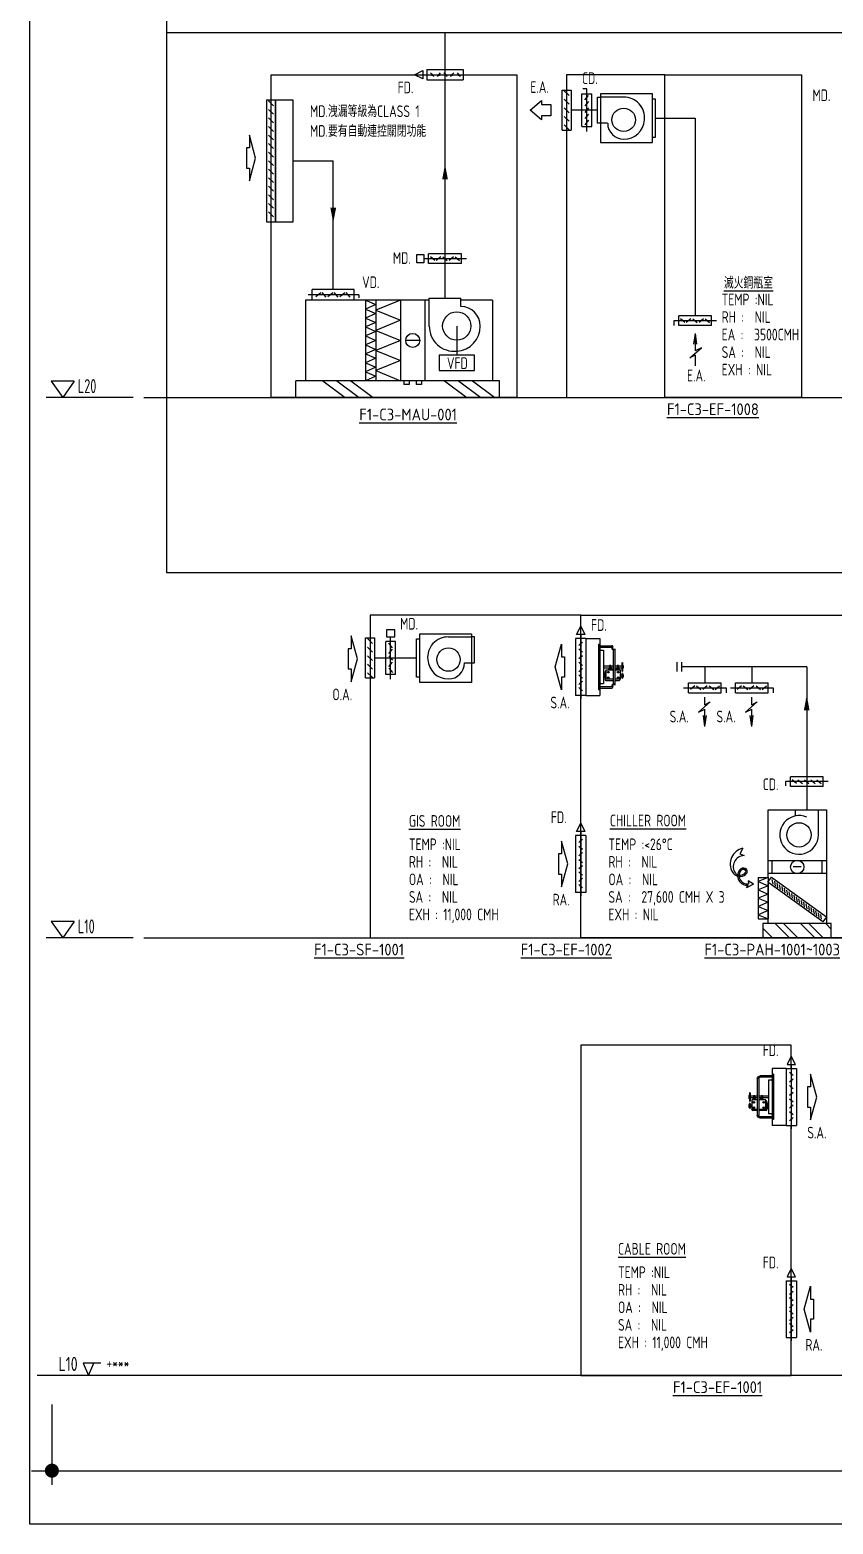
# Model space of a CAD drawing. Extents: x 41366 to 42076, y 84937 to 85507.
# Drawn here: x 41365.6 to 41537.2, y 84936.7 to 85256.1 of the extents above; entities that cross this region are included whole.
import ezdxf
from ezdxf.enums import TextEntityAlignment as Align

# ---------------------------------------------------------------- set-up
doc = ezdxf.new("R2010")
doc.units = 0
doc.header["$LTSCALE"] = 10
for name, color, linetype in [('7-F-TX', 2, 'Continuous'), ('A-DETL-01', 1, 'Continuous'), ('ARROW', 91, 'Continuous'), ('ARROW-1', 12, 'Continuous'), ('E-RS-TXT', 3, 'Continuous'), ('G-ANNO-DIM', 2, 'Continuous'), ('G-ANNO-NPLT', 1, 'Continuous'), ('G-ANNO-TEXT', 3, 'Continuous'), ('M-DETL-22', 22, 'Continuous'), ('M-DUCT', 6, 'Continuous'), ('M-DUCT-DAPR', 3, 'Continuous'), ('M-DUCT-FLOW', 2, 'Continuous'), ('M-EQPM-FFU', 3, 'Continuous'), ('M-EXHS-DAPR', 2, 'Continuous'), ('M-EXHS-EQPM', 3, 'Continuous'), ('M-EXHS-TEXT', 4, 'Continuous'), ('M-HVAC-EQPM', 22, 'Continuous'), ('M-HVAC-EQPM-TEXT', 4, 'Continuous'), ('M-HVAC-TEXT', 4, 'Continuous'), ('M-MA-DUCT', 150, 'Continuous'), ('SL', 1, 'Continuous')]:
    doc.layers.add(name, color=color, linetype=linetype)
doc.styles.add('AA-TXT', font='isocp.shx', dxfattribs={"width": 0.8, "bigfont": 'chineset.shx'})
doc.styles.add('STDTEXT', font='isocp.shx', dxfattribs={"bigfont": 'chineset.shx'})

# ---------------------------------------------------------------- blocks, each defined once
blk = doc.blocks.new('RISER-TXT')
at = {"layer": 'G-ANNO-TEXT'}
for p, q in [((-1.15, 2.64), (0, 0)), ((2.6, 2.64), (-1.15, 2.64)), ((0, 0), (1.15, 2.64))]:
    blk.add_line(p, q, dxfattribs=at)
at = {"layer": 'G-ANNO-TEXT', "style": 'AA-TXT', "width": 0.8}
blk.add_attdef('LEVEL', text='', height=3, dxfattribs=at).set_placement((-2.33, 0.96), align=Align.RIGHT)
blk.add_attdef('HIGEHT', (3.82, 1.42), '', height=2.5, dxfattribs=at)
blk = doc.blocks.new('_Dot')
at = {"color": 0, "linetype": 'ByBlock', "lineweight": -2}
blk.add_line((-0.5, 0), (-1, 0), dxfattribs=at)
at = {"color": 0, "linetype": 'ByBlock', "const_width": 0.5}
blk.add_lwpolyline([(-0.25, 0, 1), (0.25, 0, 1)], format="xyb", close=True, dxfattribs=at)
blk = doc.blocks.new('0-S')
at = {"layer": 'M-EXHS-EQPM', "color": 1}
blk.add_lwpolyline([(0, 0), (-291, -79), (-129, -79), (-129, -118), (129, -118), (129, -79), (291, -79), (0, 0)], dxfattribs=at)
blk = doc.blocks.new('VDD')
at = {"layer": 'M-DETL-22'}
for p, q in [((-31.4, -9.4), (-44.9, -20.6)), ((-13.3, -20.6), (-26.8, -9.4)), ((-6.7, -20.6), (6.7, -9.4)), ((25.7, -20.6), (12.3, -9.4)), ((30.9, -20.6), (44.3, -9.4))]:
    blk.add_line(p, q, dxfattribs=at)
at = {"layer": 'M-DETL-22', "const_width": 1.8}
for points in [[(-39.1, -15, 1), (-37.3, -15, 1)], [(-20.9, -15, 1), (-19.1, -15, 1)], [(-0.9, -15, 1), (0.9, -15, 1)], [(18.1, -15, 1), (19.9, -15, 1)], [(36.7, -15, 1), (38.5, -15, 1)]]:
    blk.add_lwpolyline(points, format="xyb", close=True, dxfattribs=at)
at = {"layer": 'M-EXHS-DAPR'}
for p, q in [((-65, -15), (-65, 0)), ((50, 0), (-50, 0)), ((-50, 0), (-50, -30)), ((50, 0), (50, -30)), ((65, -15), (-65, -15)), ((50, -30), (-50, -30))]:
    blk.add_line(p, q, dxfattribs=at)
blk = doc.blocks.new('A$C736A3C6C')
at = {"layer": 'M-DUCT-FLOW'}
for p, q in [((0.52, 5.56), (0.92, 4.24)), ((0.92, 4.24), (1.82, 4.63)), ((7.59, 1.7), (6.25, 1.4)), ((6.25, 1.4), (6.74, 1.01)), ((7.04, 0.12), (6.92, 0.78)), ((7.59, 1.7), (7.04, 0.12))]:
    blk.add_line(p, q, dxfattribs=at)
for centre, radius, start, end in [((3.49, 3.72), 3.49, 148.2926, 255.3353), ((3.57, 2.99), 2.39, 136.7685, 260.7009), ((3.02, 2.46), 2.16, 258.9818, 296.2087), ((3.29, 1.52), 0.897, 263.2815, 301.704), ((4.51, 1.86), 1.18, 115.8626, 185.408), ((5.33, 2.01), 2.01, 187.3911, 322.1263), ((4.51, 1.86), 0.873, 118.7221, 185.408), ((5.34, 2.01), 1.72, 187.6123, 324.6917), ((4.14, 2.12), 0.813, 349.909, 100.4542), ((2.91, 2.28), 1.75, 308.9353, 351.6708), ((4.14, 2.12), 0.506, 349.4581, 95.925), ((2.91, 2.28), 2.05, 309.7232, 351.5183)]:
    blk.add_arc(centre, radius, start, end, dxfattribs=at)
blk = doc.blocks.new('MOI')
blk.add_lwpolyline([(44.2, 12), (44.2, -12), (24.2, -12), (24.2, -20.8), (0, 0), (24.2, 20.8), (24.2, 12)], close=True)

msp = doc.modelspace()

# ---------------------------------------------------------------- hatches: boundary and pattern name
at = {"layer": 'M-DUCT-FLOW'}
h = msp.add_hatch(dxfattribs=at)
h.set_pattern_fill('ANSI32', color=256, scale=0.4, style=0)
h.set_pattern_definition([(135, (41606.1764, 84791.5064), (2.694077, 2.694077), []), (135, (41604.3804, 84791.5064), (2.694077, 2.694077), [])])
h.paths.add_polyline_path([(41536.8, 85065.04), (41522.2, 85065.04), (41522.2, 85062), (41536.8, 85062)])

# ---------------------------------------------------------------- linework, layer by layer
at = {"color": 2}
for p, q in [((41370.27, 84962.28), (41370.27, 84945.11)), ((41365.92, 84948.11), (42058.53, 84948.11))]:
    msp.add_line(p, q, dxfattribs=at)
at = {"layer": '7-F-TX'}
for p, q in [((41375.03, 85180.99), (41370.13, 85180.99)), ((41370.13, 85180.99), (41372.58, 85177.5)), ((41375.03, 85180.99), (41372.58, 85177.5)), ((41375.03, 85065.49), (41370.13, 85065.49)), ((41370.13, 85065.49), (41372.58, 85062)), ((41375.03, 85065.49), (41372.58, 85062))]:
    msp.add_line(p, q, dxfattribs=at)
at = {"layer": 'A-DETL-01', "linetype": 'Continuous'}
msp.add_line((42066.44, 84968.46), (41367.1, 84968.46), dxfattribs=at)
at = {"layer": 'ARROW'}
for points in [[(41454.27, 85224.14, 1.22, 0, 0), (41454.27, 85227.38, 0, 0, 0)], [(41430.38, 85218.05, 1.22, 0, 0), (41430.38, 85214.81, 0, 0, 0)], [(41531.55, 85110.61, 1.22, 0, 0), (41531.55, 85113.92, 0, 0, 0)]]:
    msp.add_lwpolyline(points, format="xyseb", dxfattribs=at)
at = {"layer": 'DEFPOINTS', "color": 1}
msp.add_lwpolyline([(41365.57, 85507.15), (42076.35, 85507.15), (42076.35, 84936.69), (41365.57, 84936.69)], close=True, dxfattribs=at)
at = {"layer": 'G-ANNO-DIM', "linetype": 'Continuous'}
for p, q in [((41387.6, 85177.5), (41369.07, 85177.5)), ((41387.6, 85177.5), (41369.07, 85177.5)), ((41387.6, 85062), (41369.07, 85062)), ((41387.6, 85062), (41369.07, 85062))]:
    msp.add_line(p, q, dxfattribs=at)
at = {"layer": 'G-ANNO-NPLT'}
for p, q in [((41389.94, 85177.5), (42069.23, 85177.5)), ((41389.94, 85062), (42066.44, 85062))]:
    msp.add_line(p, q, dxfattribs=at)
at = {"layer": 'M-DETL-22'}
for p, q in [((41452.07, 85206.79), (41451.13, 85207.58)), ((41453.34, 85207.58), (41452.4, 85206.79)), ((41453.8, 85207.58), (41454.74, 85206.79)), ((41456.07, 85207.58), (41455.13, 85206.79)), ((41456.43, 85207.58), (41457.37, 85206.79)), ((41443.03, 85124.02), (41442.24, 85124.96)), ((41442.24, 85122.76), (41443.03, 85123.7)), ((41442.24, 85122.29), (41443.03, 85121.35)), ((41442.24, 85120.02), (41443.03, 85120.96)), ((41442.24, 85119.66), (41443.03, 85118.72))]:
    msp.add_line(p, q, dxfattribs=at)
at = {"layer": 'M-DETL-22', "const_width": 0.126}
for points in [[(41451.54, 85207.18, -1), (41451.66, 85207.18, -1)], [(41452.8, 85207.18, -1), (41452.93, 85207.18, -1)], [(41454.21, 85207.18, -1), (41454.33, 85207.18, -1)], [(41455.54, 85207.18, -1), (41455.66, 85207.18, -1)], [(41456.84, 85207.18, -1), (41456.97, 85207.18, -1)], [(41442.64, 85124.56, 1), (41442.64, 85124.43, 1)], [(41442.64, 85123.29, 1), (41442.64, 85123.16, 1)], [(41442.64, 85121.89, 1), (41442.64, 85121.76, 1)], [(41442.64, 85120.55, 1), (41442.64, 85120.43, 1)], [(41442.64, 85119.25, 1), (41442.64, 85119.13, 1)]]:
    msp.add_lwpolyline(points, format="xyb", close=True, dxfattribs=at)
at = {"layer": 'M-DUCT'}
for p, q in [((41486.85, 85238.92), (41481.2, 85238.92)), ((41499.24, 85237.2), (41507.69, 85237.2)), ((41507.69, 85237.2), (41507.69, 85194.98)), ((41448.2, 85121.82), (41439.21, 85121.82)), ((41503.8, 85120.92), (41503.8, 85118.92)), ((41504.8, 85120.92), (41504.8, 85118.92)), ((41531.55, 85119.92), (41504.8, 85119.92)), ((41509.8, 85119.92), (41509.8, 85116.5)), ((41519.8, 85119.92), (41519.8, 85116.5)), ((41531.55, 85119.92), (41531.55, 85089.36))]:
    msp.add_line(p, q, dxfattribs=at)
at = {"layer": 'M-DUCT-DAPR'}
for p, q in [((41447.73, 85246.5), (41449.53, 85247.4)), ((41449.53, 85245.6), (41447.73, 85246.5)), ((41449.53, 85247.4), (41449.53, 85245.6)), ((41449.53, 85246.5), (41458.88, 85246.5)), ((41450.38, 85247.6), (41458.15, 85247.6)), ((41450.38, 85247.6), (41450.38, 85245.4)), ((41450.38, 85245.4), (41458.15, 85245.4)), ((41451.85, 85246.09), (41451.16, 85246.91)), ((41452.63, 85246.09), (41453.32, 85246.91)), ((41454.69, 85246.09), (41454, 85246.91)), ((41455.47, 85246.09), (41456.16, 85246.91)), ((41456.83, 85246.91), (41457.52, 85246.09)), ((41458.15, 85247.6), (41458.15, 85245.4)), ((41435.86, 85199.44), (41425, 85199.45)), ((41435.86, 85199.44), (41435.86, 85198.79)), ((41482.36, 85126.86), (41483.26, 85128.66)), ((41484.16, 85126.86), (41482.36, 85126.86)), ((41483.26, 85128.66), (41484.16, 85126.86)), ((41483.26, 85126.86), (41483.26, 85113.12)), ((41482.16, 85126), (41482.16, 85113.84)), ((41484.36, 85126), (41482.16, 85126)), ((41482.85, 85124.53), (41483.67, 85125.22)), ((41482.85, 85123.75), (41483.67, 85123.06)), ((41484.36, 85126), (41484.36, 85113.84)), ((41482.85, 85121.7), (41483.67, 85122.39)), ((41482.85, 85120.91), (41483.67, 85120.22)), ((41483.67, 85119.55), (41482.85, 85118.86)), ((41482.85, 85118.22), (41483.67, 85117.53)), ((41483.67, 85116.86), (41482.85, 85116.17)), ((41482.85, 85115.52), (41483.67, 85114.83)), ((41484.36, 85113.84), (41482.16, 85113.84)), ((41482.36, 85084.73), (41483.26, 85086.53)), ((41483.26, 85086.53), (41484.16, 85084.73)), ((41482.16, 85083.87), (41482.16, 85071.71)), ((41484.36, 85083.87), (41482.16, 85083.87)), ((41484.16, 85084.73), (41482.36, 85084.73)), ((41482.85, 85082.4), (41483.67, 85083.09)), ((41483.26, 85084.73), (41483.26, 85070.99)), ((41484.36, 85083.87), (41484.36, 85071.71)), ((41482.85, 85081.62), (41483.67, 85080.93)), ((41482.85, 85079.57), (41483.67, 85080.26)), ((41482.85, 85078.78), (41483.67, 85078.09)), ((41483.67, 85077.42), (41482.85, 85076.73)), ((41482.85, 85076.09), (41483.67, 85075.4)), ((41483.67, 85074.73), (41482.85, 85074.04)), ((41482.85, 85073.4), (41483.67, 85072.71)), ((41484.36, 85071.71), (41482.16, 85071.71)), ((41528.26, 85036.72), (41527.36, 85034.92)), ((41527.36, 85034.92), (41529.16, 85034.92)), ((41529.16, 85034.92), (41528.26, 85036.72)), ((41528.26, 85034.92), (41528.26, 85021.18)), ((41527.16, 85034.06), (41527.16, 85021.91)), ((41527.16, 85034.06), (41529.36, 85034.06)), ((41528.67, 85032.6), (41527.85, 85033.29)), ((41528.67, 85031.81), (41527.85, 85031.12)), ((41529.36, 85034.06), (41529.36, 85021.91)), ((41528.67, 85029.76), (41527.85, 85030.45)), ((41528.67, 85028.98), (41527.85, 85028.29)), ((41527.85, 85027.61), (41528.67, 85026.92)), ((41528.67, 85026.28), (41527.85, 85025.59)), ((41527.85, 85024.92), (41528.67, 85024.23)), ((41527.16, 85021.91), (41529.36, 85021.91)), ((41528.67, 85023.59), (41527.85, 85022.9)), ((41528.26, 84991.36), (41527.36, 84989.56)), ((41527.36, 84989.56), (41529.16, 84989.56)), ((41529.16, 84989.56), (41528.26, 84991.36)), ((41528.26, 84989.56), (41528.26, 84975.83)), ((41527.16, 84988.71), (41527.16, 84976.55)), ((41527.16, 84988.71), (41529.36, 84988.71)), ((41528.67, 84987.24), (41527.85, 84987.93)), ((41528.67, 84986.46), (41527.85, 84985.77)), ((41529.36, 84988.71), (41529.36, 84976.55)), ((41528.67, 84984.4), (41527.85, 84985.09)), ((41528.67, 84983.62), (41527.85, 84982.93)), ((41527.85, 84982.26), (41528.67, 84981.57)), ((41528.67, 84980.93), (41527.85, 84980.24)), ((41527.85, 84979.56), (41528.67, 84978.87)), ((41528.67, 84978.23), (41527.85, 84977.54)), ((41527.16, 84976.55), (41529.36, 84976.55))]:
    msp.add_line(p, q, dxfattribs=at)
for centre, start, end in [((41451.51, 85246.5), 0, 180), ((41451.51, 85246.5), 180, 0), ((41452.98, 85246.5), 0, 180), ((41452.98, 85246.5), 180, 0), ((41454.34, 85246.5), 0, 180), ((41454.34, 85246.5), 180, 0), ((41455.82, 85246.5), 0, 180), ((41455.82, 85246.5), 180, 0), ((41457.18, 85246.5), 90, 270), ((41457.18, 85246.5), 270, 90), ((41483.26, 85124.88), 90, 270), ((41483.26, 85124.88), 270, 90), ((41483.26, 85123.4), 90, 270), ((41483.26, 85122.04), 90, 270), ((41483.26, 85120.57), 90, 270), ((41483.26, 85123.4), 270, 90), ((41483.26, 85122.04), 270, 90), ((41483.26, 85120.57), 270, 90), ((41483.26, 85119.2), 0, 180), ((41483.26, 85119.2), 180, 0), ((41483.26, 85117.87), 90, 270), ((41483.26, 85117.87), 270, 90), ((41483.26, 85116.51), 0, 180), ((41483.26, 85116.51), 180, 0), ((41483.26, 85115.18), 90, 270), ((41483.26, 85115.18), 270, 90), ((41483.26, 85082.75), 90, 270), ((41483.26, 85082.75), 270, 90), ((41483.26, 85081.28), 90, 270), ((41483.26, 85079.91), 90, 270), ((41483.26, 85081.28), 270, 90), ((41483.26, 85079.91), 270, 90), ((41483.26, 85078.44), 90, 270), ((41483.26, 85077.08), 0, 180), ((41483.26, 85077.08), 180, 0), ((41483.26, 85075.75), 90, 270), ((41483.26, 85078.44), 270, 90), ((41483.26, 85075.75), 270, 90), ((41483.26, 85074.38), 0, 180), ((41483.26, 85074.38), 180, 0), ((41483.26, 85073.05), 90, 270), ((41483.26, 85073.05), 270, 90), ((41528.26, 85032.94), 90, 270), ((41528.26, 85031.47), 90, 270), ((41528.26, 85032.94), 270, 90), ((41528.26, 85031.47), 270, 90), ((41528.26, 85030.11), 90, 270), ((41528.26, 85028.63), 90, 270), ((41528.26, 85030.11), 270, 90), ((41528.26, 85028.63), 270, 90), ((41528.26, 85027.27), 0, 180), ((41528.26, 85027.27), 180, 0), ((41528.26, 85025.94), 90, 270), ((41528.26, 85024.58), 0, 180), ((41528.26, 85024.58), 180, 0), ((41528.26, 85025.94), 270, 90), ((41528.26, 85023.24), 90, 270), ((41528.26, 85023.24), 270, 90), ((41528.26, 84987.58), 90, 270), ((41528.26, 84987.58), 270, 90), ((41528.26, 84986.11), 90, 270), ((41528.26, 84984.75), 90, 270), ((41528.26, 84983.28), 90, 270), ((41528.26, 84986.11), 270, 90), ((41528.26, 84984.75), 270, 90), ((41528.26, 84983.28), 270, 90), ((41528.26, 84981.91), 0, 180), ((41528.26, 84981.91), 180, 0), ((41528.26, 84980.58), 90, 270), ((41528.26, 84980.58), 270, 90), ((41528.26, 84979.22), 0, 180), ((41528.26, 84979.22), 180, 0), ((41528.26, 84977.89), 90, 270), ((41528.26, 84977.89), 270, 90)]:
    msp.add_arc(centre, 0.103, start, end, dxfattribs=at)
at = {"layer": 'M-DUCT-FLOW'}
for p, q in [((41483.51, 85242.42), (41485.61, 85242.42)), ((41483.51, 85235.43), (41483.51, 85242.42)), ((41484.56, 85243.47), (41483.7, 85243.47)), ((41484.16, 85241.13), (41484.95, 85242.07)), ((41484.56, 85234.38), (41484.56, 85243.47)), ((41485.61, 85235.43), (41485.61, 85242.42)), ((41484.95, 85240.8), (41484.16, 85239.86)), ((41484.95, 85239.4), (41484.16, 85238.45)), ((41483.51, 85235.43), (41485.61, 85235.43)), ((41484.95, 85238.06), (41484.16, 85237.12)), ((41484.95, 85236.76), (41484.16, 85235.82)), ((41427.7, 85199.88), (41426.65, 85199)), ((41428.89, 85198.92), (41428.02, 85199.97)), ((41430.26, 85199.88), (41429.21, 85199)), ((41431.46, 85198.92), (41430.58, 85199.97)), ((41432.83, 85199.88), (41431.78, 85199)), ((41434.03, 85198.92), (41433.15, 85199.97)), ((41527, 85095.39), (41527, 85094.53)), ((41536.1, 85095.39), (41527, 85095.39)), ((41528.05, 85094.34), (41528.05, 85096.44)), ((41535.05, 85096.44), (41528.05, 85096.44)), ((41529.35, 85094.99), (41528.41, 85095.78)), ((41529.68, 85095.78), (41530.62, 85094.99)), ((41531.08, 85095.78), (41532.02, 85094.99)), ((41532.41, 85095.78), (41533.35, 85094.99)), ((41533.71, 85095.78), (41534.65, 85094.99)), ((41535.05, 85094.34), (41535.05, 85096.44)), ((41535.05, 85094.34), (41528.05, 85094.34)), ((41523.28, 85065.04), (41523.28, 85073.6))]:
    msp.add_line(p, q, dxfattribs=at)
for points, const_width in [([(41484.56, 85241.66, -1), (41484.56, 85241.53, -1)], 0.126), ([(41484.56, 85240.39, -1), (41484.56, 85240.26, -1)], 0.126), ([(41484.56, 85238.99, -1), (41484.56, 85238.86, -1)], 0.126), ([(41484.56, 85237.66, -1), (41484.56, 85237.53, -1)], 0.126), ([(41484.56, 85236.35, -1), (41484.56, 85236.23, -1)], 0.126), ([(41427.24, 85199.44, -1), (41427.1, 85199.44, -1)], 0.146), ([(41428.53, 85199.44, -1), (41428.38, 85199.44, -1)], 0.146), ([(41429.81, 85199.44, -1), (41429.67, 85199.44, -1)], 0.146), ([(41431.1, 85199.44, -1), (41430.95, 85199.44, -1)], 0.146), ([(41432.38, 85199.44, -1), (41432.23, 85199.44, -1)], 0.146), ([(41433.66, 85199.44, -1), (41433.52, 85199.44, -1)], 0.146), ([(41528.82, 85095.39, -1), (41528.94, 85095.39, -1)], 0.126), ([(41530.08, 85095.39, -1), (41530.21, 85095.39, -1)], 0.126), ([(41531.49, 85095.39, -1), (41531.61, 85095.39, -1)], 0.126), ([(41532.82, 85095.39, -1), (41532.94, 85095.39, -1)], 0.126), ([(41534.12, 85095.39, -1), (41534.25, 85095.39, -1)], 0.126)]:
    msp.add_lwpolyline(points, format="xyb", close=True, dxfattribs=dict(at, const_width=const_width))
msp.add_lwpolyline([(41536.8, 85065.04), (41522.2, 85065.04), (41522.2, 85062), (41536.8, 85062)], close=True, dxfattribs=at)
at = {"layer": 'M-EQPM-FFU'}
for p, q in [((41450.38, 85247.6), (41458.15, 85247.6)), ((41479.3, 85243.2), (41481.2, 85243.2)), ((41479.3, 85234.65), (41479.3, 85243.2)), ((41479.3, 85234.65), (41479.3, 85243.2)), ((41481.2, 85243.2), (41481.2, 85234.65)), ((41416.14, 85241.14), (41418.04, 85241.14)), ((41416.14, 85241.14), (41416.14, 85215.05)), ((41418.04, 85241.14), (41418.04, 85215.05)), ((41479.3, 85234.65), (41481.2, 85234.65)), ((41416.14, 85215.05), (41418.04, 85215.05)), ((41437.31, 85126.1), (41439.21, 85126.1)), ((41437.31, 85117.55), (41437.31, 85126.1)), ((41437.31, 85117.55), (41437.31, 85126.1)), ((41439.21, 85126.1), (41439.21, 85117.55)), ((41484.36, 85126), (41487.36, 85126)), ((41484.36, 85126), (41484.36, 85113.84)), ((41487.36, 85126), (41487.36, 85113.84)), ((41437.31, 85117.55), (41439.21, 85117.55)), ((41484.36, 85113.84), (41487.36, 85113.84)), ((41484.36, 85083.87), (41484.36, 85071.71)), ((41527.16, 85034.06), (41524.16, 85034.06)), ((41524.16, 85034.06), (41524.16, 85021.91)), ((41527.16, 85034.06), (41527.16, 85021.91)), ((41527.16, 85021.91), (41524.16, 85021.91)), ((41527.16, 84988.71), (41527.16, 84976.55))]:
    msp.add_line(p, q, dxfattribs=at)
at = {"layer": 'M-EXHS-DAPR'}
for p, q in [((41458.82, 85207.18), (41449.72, 85207.18)), ((41457.77, 85208.23), (41450.77, 85208.23)), ((41450.77, 85206.13), (41450.77, 85208.23)), ((41457.77, 85206.13), (41457.77, 85208.23)), ((41457.77, 85206.13), (41450.77, 85206.13)), ((41441.59, 85118.32), (41441.59, 85125.32)), ((41443.69, 85125.32), (41441.59, 85125.32)), ((41442.64, 85117.27), (41442.64, 85126.37)), ((41443.69, 85118.32), (41443.69, 85125.32)), ((41443.69, 85118.32), (41441.59, 85118.32))]:
    msp.add_line(p, q, dxfattribs=at)
for points in [[(41448.22, 85208.05), (41449.72, 85208.05), (41449.72, 85206.31), (41448.22, 85206.31)], [(41441.77, 85127.87), (41441.77, 85126.37), (41443.51, 85126.37), (41443.51, 85127.87)]]:
    msp.add_lwpolyline(points, close=True, dxfattribs=at)
at = {"layer": 'M-HVAC-EQPM', "color": 1}
for p, q in [((41480.78, 85242.03), (41479.73, 85243.07)), ((41417.62, 85239.87), (41416.57, 85240.92)), ((41417.62, 85238.04), (41416.57, 85239.09)), ((41480.78, 85240.2), (41479.73, 85241.25)), ((41480.78, 85238.37), (41479.73, 85239.42)), ((41492.44, 85241.71), (41487.5, 85241.71)), ((41487.5, 85241.71), (41487.5, 85236.14)), ((41417.62, 85236.22), (41416.57, 85237.26)), ((41417.62, 85234.39), (41416.57, 85235.44)), ((41480.78, 85236.55), (41479.73, 85237.59)), ((41480.78, 85234.72), (41479.73, 85235.77)), ((41489.01, 85236.14), (41487.5, 85236.14)), ((41417.62, 85232.56), (41416.57, 85233.61)), ((41417.62, 85230.74), (41416.57, 85231.78)), ((41417.62, 85228.91), (41416.57, 85229.96)), ((41417.62, 85227.08), (41416.57, 85228.13)), ((41417.62, 85225.26), (41416.57, 85226.3)), ((41417.62, 85223.43), (41416.57, 85224.48)), ((41417.62, 85221.6), (41416.57, 85222.65)), ((41417.62, 85219.78), (41416.57, 85220.82)), ((41417.62, 85217.95), (41416.57, 85219)), ((41417.62, 85216.12), (41416.57, 85217.17)), ((41437.25, 85198.32), (41437.25, 85181.1)), ((41437.25, 85198.32), (41439.5, 85197.36)), ((41439.5, 85197.36), (41437.25, 85196.41)), ((41439.5, 85198.32), (41439.5, 85181.1)), ((41444.74, 85198.32), (41439.5, 85196.17)), ((41444.74, 85198.32), (41444.74, 85181.1)), ((41449.98, 85198.32), (41449.98, 85181.1)), ((41437.25, 85196.41), (41439.5, 85195.45)), ((41439.5, 85195.45), (41437.25, 85194.49)), ((41437.25, 85194.49), (41439.5, 85193.54)), ((41439.5, 85196.17), (41444.74, 85194.01)), ((41444.74, 85194.01), (41439.5, 85191.86)), ((41439.5, 85193.54), (41437.25, 85192.58)), ((41437.25, 85192.58), (41439.5, 85191.62)), ((41439.5, 85191.62), (41437.25, 85190.67)), ((41437.25, 85190.67), (41439.5, 85189.71)), ((41439.5, 85191.86), (41444.74, 85189.71)), ((41439.5, 85189.71), (41437.25, 85188.75)), ((41437.25, 85188.75), (41439.5, 85187.8)), ((41439.5, 85187.8), (41437.25, 85186.84)), ((41444.74, 85189.71), (41439.5, 85187.56)), ((41439.5, 85187.56), (41444.74, 85185.4)), ((41437.25, 85186.84), (41439.5, 85185.88)), ((41439.5, 85185.88), (41437.25, 85184.93)), ((41437.25, 85184.93), (41439.5, 85183.97)), ((41444.74, 85185.4), (41439.5, 85183.25)), ((41439.5, 85183.97), (41437.25, 85183.01)), ((41437.25, 85183.01), (41439.5, 85182.05)), ((41439.5, 85182.05), (41437.25, 85181.1)), ((41439.5, 85183.25), (41444.74, 85181.1)), ((41438.78, 85124.92), (41437.73, 85125.97)), ((41438.78, 85123.1), (41437.73, 85124.14)), ((41455.01, 85126.33), (41459.95, 85126.33)), ((41459.95, 85126.33), (41459.95, 85120.76)), ((41438.78, 85121.27), (41437.73, 85122.32)), ((41438.78, 85119.44), (41437.73, 85120.49)), ((41458.43, 85120.76), (41459.95, 85120.76)), ((41438.78, 85117.62), (41437.73, 85118.66)), ((41529.06, 85089.36), (41529.06, 85088.05)), ((41534.04, 85084.01), (41534.04, 85089.36)), ((41524.16, 85075.73), (41524.16, 85078.57)), ((41530.37, 85077.15), (41528.68, 85077.15)), ((41534.88, 85075.73), (41534.88, 85078.57)), ((41521.2, 85074.91), (41523.28, 85074.91)), ((41523.28, 85074.91), (41521.2, 85074.03)), ((41521.2, 85074.91), (41521.2, 85066.06)), ((41521.2, 85074.03), (41523.28, 85073.14)), ((41523.28, 85073.14), (41521.2, 85072.26)), ((41523.25, 85073.89), (41524.03, 85074.96)), ((41534.99, 85065.42), (41523.25, 85073.89)), ((41523.28, 85074.91), (41523.28, 85066.06)), ((41524.03, 85074.96), (41535.77, 85066.5)), ((41524.36, 85073.45), (41524.2, 85074.48)), ((41524.88, 85073.08), (41524.72, 85074.1)), ((41525.4, 85072.7), (41525.23, 85073.73)), ((41525.92, 85072.33), (41525.75, 85073.35)), ((41526.44, 85071.96), (41526.27, 85072.98)), ((41526.96, 85071.58), (41526.79, 85072.61)), ((41521.2, 85072.26), (41523.28, 85071.37)), ((41523.28, 85071.37), (41521.2, 85070.49)), ((41521.2, 85070.49), (41523.28, 85069.6)), ((41523.28, 85069.6), (41521.2, 85068.71)), ((41527.48, 85071.21), (41527.31, 85072.23)), ((41527.99, 85070.84), (41527.83, 85071.86)), ((41528.51, 85070.46), (41528.35, 85071.48)), ((41529.03, 85070.09), (41528.86, 85071.11)), ((41529.55, 85069.71), (41529.38, 85070.74)), ((41530.07, 85069.34), (41529.9, 85070.36)), ((41530.59, 85068.97), (41530.42, 85069.99)), ((41531.1, 85068.59), (41530.94, 85069.61)), ((41521.2, 85068.71), (41523.28, 85067.83)), ((41523.28, 85067.83), (41521.2, 85066.94)), ((41521.2, 85066.94), (41523.28, 85066.06)), ((41531.62, 85068.22), (41531.46, 85069.24)), ((41532.14, 85067.84), (41531.98, 85068.87)), ((41532.66, 85067.47), (41532.49, 85068.49)), ((41533.18, 85067.1), (41533.01, 85068.12)), ((41533.7, 85066.72), (41533.53, 85067.75)), ((41534.22, 85066.35), (41534.05, 85067.37)), ((41534.73, 85065.97), (41534.57, 85067)), ((41535.77, 85066.5), (41534.99, 85065.42)), ((41521.2, 85066.06), (41523.28, 85066.06))]:
    msp.add_line(p, q, dxfattribs=at)
at = {"layer": 'M-HVAC-EQPM'}
for p, q in [((41434.87, 85200.57), (41425.89, 85200.57)), ((41425.89, 85198.32), (41425.89, 85200.57)), ((41434.87, 85198.32), (41434.87, 85200.57)), ((41450.9, 85198.32), (41424.49, 85198.32)), ((41424.49, 85198.32), (41424.49, 85181.1)), ((41434.87, 85198.32), (41425.89, 85198.32)), ((41464.43, 85198.32), (41457.64, 85198.32)), ((41464.43, 85198.32), (41464.43, 85181.1)), ((41456.78, 85192.79), (41456.78, 85186.57)), ((41445.49, 85181.1), (41427.49, 85181.1)), ((41464.43, 85181.1), (41444.23, 85181.1)), ((41445.49, 85181.1), (41445.49, 85180.31)), ((41446.61, 85181.1), (41446.61, 85180.31)), ((41448.11, 85181.1), (41446.61, 85181.1)), ((41448.11, 85181.1), (41448.11, 85180.31)), ((41449.23, 85181.1), (41449.23, 85180.31)), ((41446.61, 85180.31), (41445.49, 85180.31)), ((41449.23, 85180.31), (41448.11, 85180.31)), ((41487.04, 85124.76), (41487.04, 85115.08)), ((41487.04, 85124.76), (41487.36, 85124.76)), ((41487.36, 85124.76), (41487.36, 85115.08)), ((41487.36, 85124.44), (41489.91, 85124.44)), ((41487.36, 85124.13), (41489.91, 85124.13)), ((41490.22, 85123.81), (41490.22, 85116.03)), ((41490.54, 85123.81), (41490.54, 85116.03)), ((41487.57, 85123.49), (41488.16, 85123.49)), ((41488.16, 85123.49), (41488.16, 85116.35)), ((41492.14, 85120.81), (41492.06, 85120.84)), ((41492.06, 85120.84), (41492.06, 85119)), ((41492.14, 85120.81), (41492.21, 85120.84)), ((41492.21, 85120.84), (41492.21, 85119)), ((41488.16, 85120.12), (41489.41, 85120.12)), ((41488.16, 85119.72), (41489.41, 85119.72)), ((41488.45, 85118.55), (41488.3, 85118.55)), ((41488.3, 85118.55), (41488.3, 85117.55)), ((41488.45, 85117.55), (41488.3, 85117.55)), ((41488.45, 85118.87), (41488.45, 85117.22)), ((41488.68, 85119.07), (41488.65, 85119.07)), ((41489.21, 85119.42), (41489.21, 85119.32)), ((41489.41, 85120.23), (41489.41, 85119.42)), ((41489.71, 85120.23), (41489.41, 85120.23)), ((41489.71, 85120.23), (41489.71, 85119.42)), ((41489.71, 85120.12), (41490.22, 85120.12)), ((41489.71, 85119.72), (41490.22, 85119.72)), ((41489.91, 85119.42), (41489.91, 85119.32)), ((41490.54, 85120.12), (41491.03, 85120.12)), ((41490.54, 85119.72), (41491.03, 85119.72)), ((41490.83, 85119.42), (41490.83, 85119.32)), ((41491.03, 85120.23), (41491.03, 85119.42)), ((41491.33, 85120.23), (41491.03, 85120.23)), ((41491.33, 85120.23), (41491.33, 85119.42)), ((41491.33, 85120.12), (41492.06, 85120.12)), ((41491.33, 85119.72), (41492.06, 85119.72)), ((41491.53, 85119.42), (41491.53, 85119.32)), ((41491.67, 85117.22), (41491.67, 85117.3)), ((41491.71, 85118.2), (41492.06, 85118.2)), ((41491.71, 85117.8), (41492.06, 85117.8)), ((41492.14, 85119.03), (41492.06, 85119)), ((41492.14, 85118.5), (41492.06, 85118.54)), ((41492.06, 85118.54), (41492.06, 85117.5)), ((41492.14, 85117.53), (41492.06, 85117.5)), ((41492.14, 85119.03), (41492.21, 85119)), ((41492.14, 85118.5), (41492.21, 85118.54)), ((41492.14, 85117.53), (41492.21, 85117.5)), ((41492.21, 85120.22), (41492.31, 85120.22)), ((41492.21, 85120.22), (41492.21, 85119.62)), ((41492.21, 85119.62), (41492.31, 85119.62)), ((41492.21, 85118.54), (41492.21, 85117.5)), ((41492.21, 85118.3), (41492.31, 85118.3)), ((41492.21, 85118.3), (41492.21, 85117.7)), ((41492.21, 85117.7), (41492.31, 85117.7)), ((41492.31, 85120.22), (41492.31, 85119.62)), ((41492.31, 85118.3), (41492.31, 85117.7)), ((41487.04, 85115.08), (41487.36, 85115.08)), ((41487.36, 85115.71), (41489.91, 85115.71)), ((41487.36, 85115.4), (41489.91, 85115.4)), ((41487.57, 85116.35), (41488.16, 85116.35)), ((41488.65, 85117.02), (41490.22, 85117.02)), ((41490.54, 85117.02), (41491.47, 85117.02)), ((41520.98, 85031.87), (41520.98, 85024.1)), ((41521.29, 85031.87), (41521.29, 85024.1)), ((41524.16, 85032.51), (41521.61, 85032.51)), ((41524.16, 85032.19), (41521.61, 85032.19)), ((41523.35, 85031.56), (41523.35, 85024.41)), ((41523.95, 85031.56), (41523.35, 85031.56)), ((41524.16, 85032.83), (41524.16, 85023.14)), ((41524.47, 85032.83), (41524.16, 85032.83)), ((41524.47, 85032.83), (41524.47, 85023.14)), ((41519.3, 85028.28), (41519.2, 85028.28)), ((41519.2, 85028.28), (41519.2, 85027.68)), ((41519.38, 85028.87), (41519.3, 85028.91)), ((41519.3, 85028.91), (41519.3, 85027.06)), ((41519.3, 85028.28), (41519.3, 85027.68)), ((41519.38, 85028.87), (41519.45, 85028.91)), ((41519.45, 85028.91), (41519.45, 85027.06)), ((41520.18, 85028.18), (41519.45, 85028.18)), ((41520.18, 85027.78), (41519.45, 85027.78)), ((41520.18, 85028.3), (41520.18, 85027.49)), ((41520.18, 85028.3), (41520.48, 85028.3)), ((41520.48, 85028.3), (41520.48, 85027.49)), ((41520.98, 85028.18), (41520.48, 85028.18)), ((41520.98, 85027.78), (41520.48, 85027.78)), ((41521.81, 85028.18), (41521.29, 85028.18)), ((41521.81, 85027.78), (41521.29, 85027.78)), ((41521.81, 85028.3), (41521.81, 85027.49)), ((41521.81, 85028.3), (41522.11, 85028.3)), ((41522.11, 85028.3), (41522.11, 85027.49)), ((41523.35, 85028.18), (41522.11, 85028.18)), ((41523.35, 85027.78), (41522.11, 85027.78)), ((41519.3, 85027.68), (41519.2, 85027.68)), ((41519.3, 85026.37), (41519.2, 85026.37)), ((41519.2, 85026.37), (41519.2, 85025.77)), ((41519.3, 85025.77), (41519.2, 85025.77)), ((41519.38, 85027.1), (41519.3, 85027.06)), ((41519.38, 85026.57), (41519.3, 85026.6)), ((41519.3, 85026.6), (41519.3, 85025.56)), ((41519.3, 85026.37), (41519.3, 85025.77)), ((41519.38, 85025.6), (41519.3, 85025.56)), ((41519.38, 85027.1), (41519.45, 85027.06)), ((41519.38, 85026.57), (41519.45, 85026.6)), ((41519.38, 85025.6), (41519.45, 85025.56)), ((41519.45, 85026.6), (41519.45, 85025.56)), ((41519.81, 85026.27), (41519.45, 85026.27)), ((41519.81, 85025.87), (41519.45, 85025.87)), ((41519.85, 85025.28), (41519.85, 85025.36)), ((41519.98, 85027.49), (41519.98, 85027.39)), ((41520.98, 85025.08), (41520.05, 85025.08)), ((41520.68, 85027.49), (41520.68, 85027.39)), ((41522.86, 85025.08), (41521.29, 85025.08)), ((41521.61, 85027.49), (41521.61, 85027.39)), ((41522.31, 85027.49), (41522.31, 85027.39)), ((41522.83, 85027.14), (41522.86, 85027.14)), ((41523.06, 85026.94), (41523.06, 85025.28)), ((41523.06, 85026.61), (41523.21, 85026.61)), ((41523.06, 85025.61), (41523.21, 85025.61)), ((41523.21, 85026.61), (41523.21, 85025.61)), ((41524.16, 85023.78), (41521.61, 85023.78)), ((41524.16, 85023.46), (41521.61, 85023.46)), ((41523.95, 85024.41), (41523.35, 85024.41)), ((41524.47, 85023.14), (41524.16, 85023.14))]:
    msp.add_line(p, q, dxfattribs=at)
at = {"layer": 'M-HVAC-EQPM', "color": 2}
for p, q in [((41450.9, 85192.79), (41450.9, 85198.77)), ((41450.9, 85198.77), (41457.64, 85198.77)), ((41457.64, 85196.94), (41457.64, 85198.77)), ((41448.86, 85189.71), (41445.86, 85189.71))]:
    msp.add_line(p, q, dxfattribs=at)
at = {"layer": 'M-HVAC-EQPM'}
for points in [[(41487.5, 85232), (41498.59, 85232), (41498.59, 85242.4), (41487.5, 85242.4)], [(41460.56, 85186.57), (41452.99, 85186.57), (41452.99, 85183.28), (41460.56, 85183.28)], [(41459.95, 85116.62), (41448.85, 85116.62), (41448.85, 85127.02), (41459.95, 85127.02)]]:
    msp.add_lwpolyline(points, close=True, dxfattribs=at)
for points in [[(41487.5, 85236.14), (41486.85, 85236.14), (41486.85, 85241.71), (41487.5, 85241.71)], [(41498.59, 85233.14), (41499.24, 85233.14), (41499.24, 85241.27), (41498.59, 85241.27)], [(41448.85, 85117.76), (41448.2, 85117.76), (41448.2, 85125.89), (41448.85, 85125.89)], [(41459.95, 85120.76), (41460.6, 85120.76), (41460.6, 85126.33), (41459.95, 85126.33)], [(41490.22, 85117.3), (41488.68, 85117.3), (41488.68, 85119.32), (41490.22, 85119.32)], [(41489.41, 85119.42), (41489.21, 85119.42)], [(41489.41, 85119.42), (41489.91, 85119.42)], [(41491.71, 85119.32), (41491.71, 85117.3), (41490.54, 85117.3)], [(41490.54, 85119.32), (41491.71, 85119.32)], [(41491.03, 85119.42), (41490.83, 85119.42)], [(41491.03, 85119.42), (41491.53, 85119.42)], [(41534.04, 85089.36), (41535.77, 85089.36), (41535.77, 85065.04), (41523.28, 85065.04), (41523.28, 85065.04)], [(41523.28, 85074.91), (41523.28, 85089.36), (41529.06, 85089.36)], [(41519.81, 85027.39), (41519.81, 85025.36), (41520.98, 85025.36)], [(41520.98, 85027.39), (41519.81, 85027.39)], [(41520.48, 85027.49), (41519.98, 85027.49)], [(41520.48, 85027.49), (41520.68, 85027.49)], [(41521.29, 85025.36), (41522.83, 85025.36), (41522.83, 85027.39), (41521.29, 85027.39)], [(41522.11, 85027.49), (41521.61, 85027.49)], [(41522.11, 85027.49), (41522.31, 85027.49)]]:
    msp.add_lwpolyline(points, dxfattribs=at)
for points in [[(41490.54, 85123.81, -1.495837), (41490.09, 85123.99, 0.667835), (41489.91, 85124.44)], [(41490.22, 85123.81, -1.496606), (41490, 85123.9, 0.668179), (41489.91, 85124.13)], [(41489.91, 85115.4, 0.667835), (41490.09, 85115.84, -1.495836), (41490.54, 85116.03)], [(41489.91, 85115.71, 0.668179), (41490, 85115.94, -1.496606), (41490.22, 85116.03)], [(41520.98, 85031.87, -0.199015), (41521.16, 85032.32, -0.19881), (41521.61, 85032.51)], [(41521.29, 85031.87, -0.198912), (41521.39, 85032.1, -0.198912), (41521.61, 85032.19)], [(41521.61, 85023.46, -0.19881), (41521.16, 85023.65, -0.199015), (41520.98, 85024.1)], [(41521.61, 85023.78, -0.198912), (41521.39, 85023.87, -0.198912), (41521.29, 85024.1)]]:
    msp.add_lwpolyline(points, format="xyb", dxfattribs=at)
at = {"layer": 'M-HVAC-EQPM', "const_width": 0.06}
for points in [[(41492.14, 85117.5), (41492.14, 85120.83)], [(41519.38, 85025.57), (41519.38, 85028.9)]]:
    msp.add_lwpolyline(points, dxfattribs=at)
at = {"layer": 'M-HVAC-EQPM', "color": 1}
msp.add_lwpolyline([(41529.06, 85089.36), (41534.04, 85089.36)], dxfattribs=at)
msp.add_lwpolyline([(41535.77, 85075.73), (41523.28, 85075.73), (41523.28, 85078.57), (41535.77, 85078.57)], close=True, dxfattribs=at)
for centre, radius in [((41492.44, 85236.86), 2.5), ((41455.01, 85121.48), 2.5), ((41529.91, 85084.01), 2.6), ((41529.52, 85077.15), 1.42)]:
    msp.add_circle(centre, radius, dxfattribs=at)
at = {"layer": 'M-HVAC-EQPM', "color": 2}
for centre, radius in [((41456.78, 85192.79), 3.02), ((41447.36, 85189.71), 1.5)]:
    msp.add_circle(centre, radius, dxfattribs=at)
at = {"layer": 'M-HVAC-EQPM'}
for centre, radius in [((41489.16, 85118.8), 0.172), ((41489.16, 85117.64), 0.172), ((41489.16, 85118.8), 0.123), ((41489.16, 85117.64), 0.123), ((41491.27, 85118.8), 0.172), ((41491.27, 85117.64), 0.172), ((41491.27, 85118.8), 0.123), ((41491.27, 85117.64), 0.123), ((41520.24, 85026.86), 0.172), ((41520.24, 85025.71), 0.172), ((41520.24, 85026.86), 0.123), ((41520.24, 85025.71), 0.123), ((41522.36, 85026.86), 0.172), ((41522.36, 85025.71), 0.172), ((41522.36, 85026.86), 0.123), ((41522.36, 85025.71), 0.123)]:
    msp.add_circle(centre, radius, dxfattribs=at)
at = {"layer": 'M-HVAC-EQPM', "color": 1}
for centre, radius, start, end in [((41492.51, 85237.33), 4.38, 353.7563, 90.9586), ((41492.44, 85236.14), 3.42, 180, 270), ((41492.51, 85237.08), 4.36, 269.0709, 357.1108), ((41454.93, 85121.95), 4.38, 89.0414, 186.2437), ((41454.94, 85121.7), 4.36, 182.8892, 270.9291), ((41455.01, 85120.76), 3.42, 270, 0), ((41529.91, 85084.01), 4.13, 66.422, 0)]:
    msp.add_arc(centre, radius, start, end, dxfattribs=at)
at = {"layer": 'M-HVAC-EQPM', "color": 2}
for centre, radius, start, end in [((41457.64, 85192.79), 4.15, 0, 90), ((41456.2, 85192.7), 5.3, 179.0414, 276.2437), ((41456.51, 85192.7), 5.28, 272.8892, 0.9291)]:
    msp.add_arc(centre, radius, start, end, dxfattribs=at)
at = {"layer": 'M-HVAC-EQPM'}
for centre, radius, start, end in [((41487.6, 85123.73), 0.239, 184.8558, 262.1531), ((41488.65, 85118.87), 0.2, 90, 180), ((41488.65, 85117.22), 0.2, 180, 270), ((41491.47, 85117.22), 0.2, 270, 0), ((41487.6, 85116.11), 0.239, 97.8469, 175.1442), ((41523.92, 85031.79), 0.239, 277.8469, 355.1442), ((41520.05, 85025.28), 0.2, 180, 270), ((41522.86, 85026.94), 0.2, 0, 90), ((41522.86, 85025.28), 0.2, 270, 0), ((41523.92, 85024.18), 0.239, 4.8558, 82.1531)]:
    msp.add_arc(centre, radius, start, end, dxfattribs=at)
at = {"layer": 'M-HVAC-TEXT'}
for p, q in [((41507.69, 85191.22), (41507.38, 85188.88)), ((41507.69, 85191.22), (41507.69, 85187.5)), ((41507.69, 85191.22), (41508, 85188.88)), ((41506.56, 85185.99), (41509.04, 85188.14)), ((41509.04, 85188.14), (41507.69, 85187.5)), ((41507.69, 85186.58), (41506.56, 85185.99)), ((41507.69, 85186.58), (41507.69, 85184.27)), ((41510.93, 85112.43), (41508.44, 85110.27)), ((41508.44, 85110.27), (41509.8, 85110.91)), ((41509.8, 85111.84), (41509.8, 85113.46)), ((41509.8, 85111.84), (41510.93, 85112.43)), ((41509.8, 85107.19), (41509.8, 85110.91)), ((41520.93, 85112.43), (41518.44, 85110.27)), ((41518.44, 85110.27), (41519.8, 85110.91)), ((41519.8, 85111.84), (41519.8, 85113.46)), ((41519.8, 85111.84), (41520.93, 85112.43)), ((41519.8, 85107.19), (41519.8, 85110.91)), ((41509.8, 85107.19), (41509.49, 85109.54)), ((41509.8, 85107.19), (41510.11, 85109.54)), ((41519.8, 85107.19), (41519.49, 85109.54)), ((41519.8, 85107.19), (41520.11, 85109.54))]:
    msp.add_line(p, q, dxfattribs=at)
at = {"layer": 'M-MA-DUCT'}
for p, q in [((41394.76, 85389.48), (41394.76, 85140.03)), ((41394.76, 85255.53), (41912.46, 85255.53)), ((41454.27, 85198.77), (41454.27, 85255.53)), ((41421.78, 85228.08), (41430.38, 85228.08)), ((41430.38, 85200.57), (41430.38, 85228.08)), ((41644.77, 85140.03), (41394.76, 85140.03))]:
    msp.add_line(p, q, dxfattribs=at)
msp.add_lwpolyline([(41418.04, 85241.14), (41421.78, 85241.14), (41421.78, 85215.01), (41418.04, 85215.01)], close=True, dxfattribs=at)
at = {"layer": 'SL'}
for p, q in [((41501.2, 85246.5), (41480.25, 85246.5)), ((41480.25, 85246.5), (41480.25, 85177.5)), ((41445.49, 85181.1), (41422.36, 85181.1)), ((41422.36, 85177.5), (41422.36, 85181.1)), ((41428.19, 85181.1), (41432.96, 85177.5)), ((41431.18, 85181.1), (41435.95, 85177.5)), ((41434.17, 85181.1), (41438.93, 85177.5)), ((41465.89, 85181.1), (41444.23, 85181.1)), ((41448.11, 85181.1), (41446.61, 85181.1)), ((41454.19, 85181.1), (41458.95, 85177.5)), ((41457.17, 85181.1), (41461.94, 85177.5)), ((41460.16, 85181.1), (41464.92, 85177.5)), ((41465.89, 85177.5), (41465.89, 85181.1))]:
    msp.add_line(p, q, dxfattribs=at)
for points in [[(41469.62, 85246.5), (41469.62, 85177.5), (41417.09, 85177.5), (41417.09, 85246.5), (41469.62, 85246.5), (41469.62, 85246.5)], [(41530.45, 85246.5), (41530.45, 85177.5), (41501.2, 85177.5), (41501.2, 85246.5), (41530.45, 85246.5), (41530.45, 85246.5)], [(41483.26, 85131), (41483.26, 85131), (41438.26, 85131), (41438.26, 85062), (41483.26, 85062), (41483.26, 85131)], [(41483.26, 85131), (41483.26, 85131), (41563.67, 85131), (41563.67, 85062), (41483.26, 85062), (41483.26, 85131)], [(41528.26, 85034.06), (41528.26, 85039.06), (41483.26, 85039.06), (41483.26, 85034.06)], [(41483.26, 85034.06), (41483.26, 84968.46), (41528.26, 84968.46), (41528.26, 85021.91)]]:
    msp.add_lwpolyline(points, dxfattribs=at)

# ---------------------------------------------------------------- block references
msp.add_blockref('RISER-TXT', (41378.1, 84968.46)).add_auto_attribs({'HIGEHT': '+***', 'LEVEL': 'L10'})
at = {"color": 2, "xscale": 3, "yscale": 3, "zscale": 3, "rotation": 180}
msp.add_blockref('_Dot', (41370.27, 84948.11), dxfattribs=at)
at = {"layer": 'ARROW-1', "yscale": 0.01679999999998927, "zscale": 0.01679999999998927}
for p, xscale, rotation in [((41413.8, 85228.69), 0.01679999999998927, 270), ((41435.54, 85121.65), 0.01679999999998927, 270), ((41477.83, 85119.92), -0.01679999999998927, 90), ((41480.51, 85077.79), 0.01679999999998927, 270), ((41533.69, 85027.98), 0.01679999999998927, 270), ((41531.01, 84982.63), -0.01679999999998927, 90)]:
    msp.add_blockref('0-S', p, dxfattribs=dict(at, xscale=xscale, rotation=rotation))
at = {"layer": 'M-DUCT', "yscale": 0.07000000000016371, "zscale": 0.07000000000016371, "rotation": 180}
for p, xscale in [((41507.69, 85192.88), -0.07000000000016371), ((41509.8, 85114.4), 0.07000000000016371), ((41519.8, 85114.4), 0.07000000000016371)]:
    msp.add_blockref('VDD', p, dxfattribs=dict(at, xscale=xscale))
at = {"layer": 'M-DUCT', "rotation": 315.0127901287279}
msp.add_blockref('A$C736A3C6C', (41513.6, 85077.62), dxfattribs=at)
at = {"layer": 'M-EQPM-FFU', "xscale": 0.09999999999990905, "yscale": 0.09999999999990905, "zscale": 0.09999999999990905}
msp.add_blockref('MOI', (41472.49, 85238.92), dxfattribs=at)

# ---------------------------------------------------------------- texts
at = {"layer": 'E-RS-TXT', "style": 'AA-TXT', "width": 0.7}
for s, p in [('L20', (41375.82, 85178.44)), ('L10', (41375.82, 85062.94))]:
    msp.add_text(s, height=3, dxfattribs=at).set_placement(p)
at = {"layer": 'M-EXHS-TEXT', "linetype": 'Continuous', "width": 0.8}
for s, style, p in [('FD.', 'STDTEXT', (41444.14, 85243.78)), ('E.A.', 'STDTEXT', (41472.49, 85243.86)), ('MD.', 'STDTEXT', (41532.78, 85242.11)), ('MD.洩漏等級為CLASS 1', 'STDTEXT', (41425.42, 85238.7)), ('MD.要有自動連控關閉功能', 'STDTEXT', (41425.42, 85234.48)), ('MD.', 'STDTEXT', (41443.13, 85207.32)), ('%%U滅火鋼瓶室', 'STDTEXT', (41513.85, 85202.03)), ('TEMP :NIL', 'STDTEXT', (41513.38, 85198.46)), ('RH :  NIL', 'STDTEXT', (41513.38, 85194.71)), ('EA :  3500CMH', 'STDTEXT', (41513.38, 85190.96)), ('SA :  NIL', 'STDTEXT', (41513.38, 85187.21)), ('EXH : NIL', 'STDTEXT', (41513.38, 85183.46)), ('E.A.', 'STDTEXT', (41505.98, 85182.19)), ('MD.', 'STDTEXT', (41444.67, 85129.15)), ('FD.', 'STDTEXT', (41485.46, 85128.87)), ('S.A.', 'AA-TXT', (41502.27, 85109.31)), ('S.A.', 'AA-TXT', (41512.27, 85109.31)), ('FD.', 'STDTEXT', (41476.87, 85087.78)), ('%%UGIS ROOM', 'STDTEXT', (41446.55, 85087)), ('%%UCHILLER ROOM', 'AA-TXT', (41489.5, 85087.08)), ('TEMP :NIL', 'STDTEXT', (41446.55, 85082)), ('TEMP :<26%%DC', 'AA-TXT', (41489.18, 85082)), ('RH :  NIL', 'STDTEXT', (41446.55, 85078.25)), ('RH :  NIL', 'AA-TXT', (41489.18, 85078.25)), ('OA :  NIL', 'STDTEXT', (41446.55, 85074.5)), ('OA :  NIL', 'AA-TXT', (41489.18, 85074.5)), ('SA :  NIL', 'STDTEXT', (41446.55, 85070.75)), ('SA :  27,600 CMH X 3', 'AA-TXT', (41489.18, 85070.75)), ('EXH : 11,000 CMH', 'STDTEXT', (41446.55, 85067)), ('EXH : NIL', 'AA-TXT', (41489.18, 85067)), ('FD.', 'STDTEXT', (41522.15, 85037.97)), ('%%UCABLE ROOM', 'STDTEXT', (41491.23, 84995.53)), ('FD.', 'STDTEXT', (41522.15, 84992.61)), ('TEMP :NIL', 'STDTEXT', (41491.23, 84990.53)), ('RH :  NIL', 'STDTEXT', (41491.23, 84986.78)), ('OA :  NIL', 'STDTEXT', (41491.23, 84983.03)), ('SA :  NIL', 'STDTEXT', (41491.23, 84979.28)), ('EXH : 11,000 CMH', 'STDTEXT', (41491.23, 84975.53))]:
    msp.add_text(s, height=2.5, dxfattribs=dict(at, style=style)).set_placement(p, align=Align.MIDDLE_LEFT)
for s, style, p in [('CD.', 'STDTEXT', (41486.9, 85245.76)), ('O.A.', 'STDTEXT', (41434.43, 85114.04)), ('S.A.', 'STDTEXT', (41480.89, 85112.3)), ('CD.', 'AA-TXT', (41525.52, 85094.82)), ('RA.', 'STDTEXT', (41480.89, 85070.18)), ('S.A.', 'STDTEXT', (41535.77, 85020.37)), ('RA.', 'STDTEXT', (41534.91, 84975.01))]:
    msp.add_text(s, height=2.5, dxfattribs=dict(at, style=style)).set_placement(p, align=Align.MIDDLE_RIGHT)
at = {"layer": 'M-EXHS-TEXT', "linetype": 'Continuous', "style": 'STDTEXT', "width": 0.8}
for s, p in [('VD.', (41438.4, 85202.14)), ('VFD', (41456.9, 85184.85))]:
    msp.add_text(s, height=2.5, dxfattribs=at).set_placement(p, align=Align.MIDDLE)
at = {"layer": 'M-HVAC-EQPM-TEXT', "style": 'AA-TXT'}
msp.add_text('%%UF1-C3-MAU-001', height=2.5, dxfattribs=at).set_placement((41446.38, 85173.87), align=Align.MIDDLE)
for s, p in [('%%UF1-C3-EF-1008', (41501.69, 85175)), ('%%UF1-C3-SF-1001', (41426.28, 85059.5)), ('%%UF1-C3-EF-1002', (41470.44, 85059.5)), ('%%UF1-C3-PAH-1001~1003', (41509.69, 85059.5)), ('%%UF1-C3-EF-1001', (41502.97, 84965.96))]:
    msp.add_text(s, height=2.5, dxfattribs=at).set_placement(p, align=Align.MIDDLE_LEFT)

doc.saveas('drawing.dxf')
